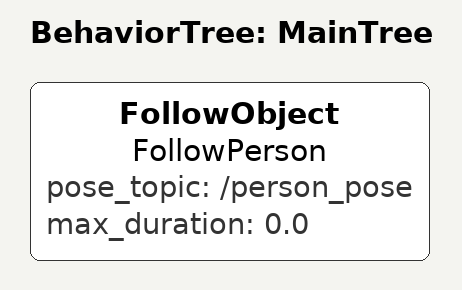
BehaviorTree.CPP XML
<root main_tree_to_execute="MainTree">
  <BehaviorTree ID="MainTree">
    <FollowObject name="FollowPerson" pose_topic="/person_pose" max_duration="0.0"/>
  </BehaviorTree>
</root>
